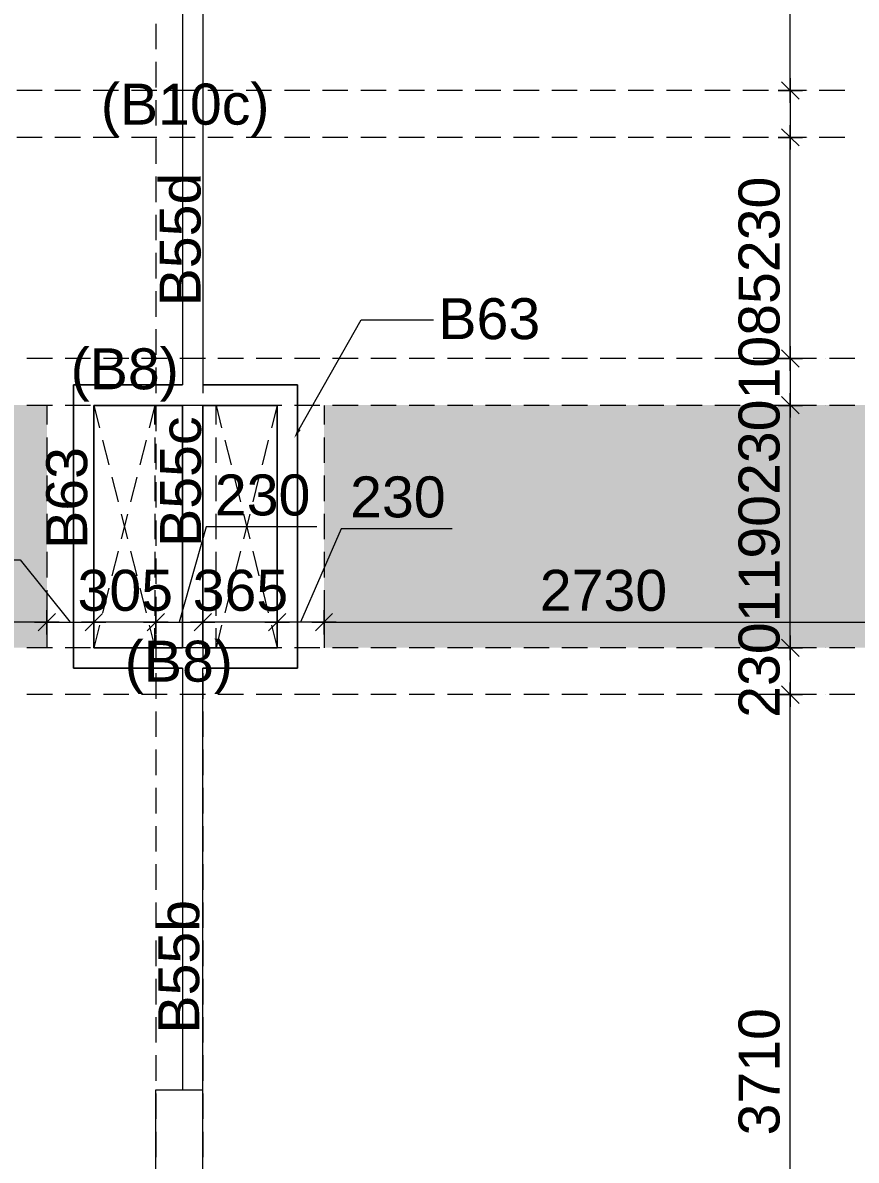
# Model space of a CAD drawing. Header units: millimetres. Extents: x -1303 to 98744, y -1303 to 90097.
# Drawn here: x 21751 to 25840, y 19937 to 25519 of the extents above; entities that cross this region are included whole.
import ezdxf

# ---------------------------------------------------------------- set-up
doc = ezdxf.new("R2010")
doc.units = ezdxf.units.MM
doc.layers.add('PDF_Geometry', color=7, linetype='Continuous')
doc.layers.add('PDF_Text', color=7, linetype='Continuous')
doc.layers.add('PDF_Solid Fills', color=192, linetype='Continuous', true_color=0xc2c0c0c0)
doc.styles.add('PDF ArialMT', font='arial.ttf')

msp = doc.modelspace()

# ---------------------------------------------------------------- hatches: boundary and pattern name
at = {"layer": 'PDF_Solid Fills', "true_color": 0x0000b2}
h = msp.add_hatch(color=33, dxfattribs=at)
h.paths.add_polyline_path([(22404.2843, 31942.72087), (22404.2843, 32112.74047), (19209.26177, 32112.74047), (19209.26177, 30922.67974), (22404.2843, 30922.67974), (22404.2843, 31642.7072), (21409.2932, 31642.7072), (21409.2932, 31942.72087)], flags=0)
h.paths.add_polyline_path([(11529.29261, 29607.70354), (11529.29261, 32397.68983), (12814.30857, 32397.68983), (12814.30857, 29607.70354)], flags=0)
h.paths.add_polyline_path([(12814.30857, 32627.71257), (12814.30857, 34142.75024), (8234.23832, 34142.75024), (8234.23832, 32627.71257)], flags=0)
h.paths.add_polyline_path([(12814.30857, 22167.74491), (12814.30857, 24957.72913), (11529.29261, 24957.72913), (11529.29261, 22167.74491)], flags=0)
h.paths.add_polyline_path([(8234.23832, 21937.72009), (8234.23832, 20422.68242), (12814.30857, 20422.68242), (12814.30857, 21937.72009)], flags=0)
h.paths.add_polyline_path([(21869.25605, 23642.75499), (21869.25605, 22452.69219), (19209.26177, 22452.69219), (19209.26177, 23642.75499)], flags=0)
h.paths.add_polyline_path([(23229.25373, 22452.69219), (23229.25373, 23642.75499), (25959.23687, 23642.75499), (25959.23687, 22452.69219)], flags=0)
h.paths.add_polyline_path([(32354.27376, 21952.6997), (32354.27376, 20422.68242), (36934.25928, 20422.68242), (36934.25928, 21952.6997)], flags=0)
h.paths.add_polyline_path([(33639.29074, 24957.72913), (33639.29074, 22182.72451), (32354.27376, 22182.72451), (32354.27376, 24957.72913)], flags=0)
h.paths.add_polyline_path([(26964.2984, 30922.67974), (26964.2984, 32112.74047), (30159.32092, 32112.74047), (30159.32092, 30922.67974)], flags=0)
h.paths.add_polyline_path([(28349.2614, 32342.68057), (28349.2614, 33242.7154), (27564.23691, 33242.7154), (27564.23691, 32342.68057)], flags=0)
h.paths.add_polyline_path([(40634.2682, 32627.71257), (40634.2682, 34142.75024), (36554.27309, 34142.75024), (36554.27309, 32627.71257)], flags=0)
h.paths.add_polyline_path([(36554.27309, 29607.70354), (36554.27309, 32397.68983), (37839.28802, 32397.68983), (37839.28802, 29607.70354)], flags=0)
h.paths.add_polyline_path([(41994.26382, 34142.75024), (41994.26382, 32627.71257), (46074.25892, 32627.71257), (46074.25892, 34142.75024)], flags=0)
h.paths.add_polyline_path([(46074.25892, 32397.68983), (46074.25892, 29607.70354), (44789.244, 29607.70354), (44789.244, 32397.68983)], flags=0)
h.paths.add_polyline_path([(45694.27273, 20422.68242), (45694.27273, 21952.6997), (50274.26033, 21952.6997), (50274.26033, 20422.68242)], flags=0)
h.paths.add_polyline_path([(48989.24127, 22182.72451), (48989.24127, 24957.72913), (50274.26033, 24957.72913), (50274.26033, 22182.72451)], flags=0)
h.paths.add_polyline_path([(52469.2958, 32112.74047), (52469.2958, 30922.67974), (55664.23361, 30922.67974), (55664.23361, 32112.74047)], flags=0)
h.paths.add_polyline_path([(55064.29717, 32342.68057), (55064.29717, 33242.7154), (54439.30655, 33242.7154), (54439.30655, 32342.68057)], flags=0)
h.paths.add_polyline_path([(63419.27024, 30922.67974), (63419.27024, 32112.74047), (60524.25933, 32112.74047), (60524.25933, 31222.69135), (60224.24978, 31222.69135), (60224.24978, 30922.67974)], flags=0)
h.paths.add_polyline_path([(60819.28118, 23642.75499), (60819.28118, 22452.69219), (63419.27024, 22452.69219), (63419.27024, 23642.75499)], flags=0)
h.paths.add_polyline_path([(56669.29721, 23642.75499), (56669.29721, 22452.69219), (59359.2507, 22452.69219), (59359.2507, 23642.75499)], flags=0)
h.paths.add_polyline_path([(71099.24354, 29607.70354), (71099.24354, 32397.68983), (69814.31126, 32397.68983), (69814.31126, 29607.70354)], flags=0)
h.paths.add_polyline_path([(71099.24354, 22167.74491), (71099.24354, 24957.72913), (69814.31126, 24957.72913), (69814.31126, 22167.74491)], flags=0)
h.paths.add_polyline_path([(69814.31126, 21937.72009), (69814.31126, 20422.68242), (74394.29472, 20422.68242), (74394.29472, 21937.72009)], flags=0)
h.paths.add_polyline_path([(69814.31126, 34142.75024), (69814.31126, 32627.71257), (74394.29472, 32627.71257), (74394.29472, 34142.75024)], flags=0)

# ---------------------------------------------------------------- linework, layer by layer
at = {"layer": 'PDF_Geometry', "color": 9, "lineweight": 0, "true_color": 0xc0c0c0}
for points in [[(20734.03308, 32527.1715), (20734.03308, 31942.38202), (21308.66949, 31942.38202), (21308.66949, 31542.08348), (22534.10689, 31542.08348), (22534.10689, 23742.61629), (21999.24599, 23742.61629), (22534.10689, 23742.61629)], [(25959.06745, 18282.31322), (25959.06745, 28207.6762), (23483.65088, 28207.6762), (23483.65088, 28307.53958), (24958.74568, 28307.53958), (24958.74568, 28607.12763), (25058.60698, 28607.12763), (25058.60698, 28307.53958), (25959.06745, 28307.53958), (25959.06745, 29507.58809), (25058.60698, 29507.58809), (25058.60698, 29207.15292), (24958.74568, 29207.15292), (24958.74568, 29507.58809), (22633.96819, 29507.58809), (22633.96819, 23742.61629)], [(22534.10689, 22352.15319), (21999.24599, 22352.15319), (21999.24599, 23742.61629), (21999.24599, 22352.15319), (22534.10689, 22352.15319), (22534.10689, 20282.11171)], [(22534.10689, 19382.49837), (22534.10689, 18282.31322), (22633.96819, 18282.31322), (22633.96819, 22352.15319), (23098.58608, 22352.15319), (23098.58608, 23742.61629), (22633.96819, 23742.61629), (23098.58608, 23742.61629), (23098.58608, 22352.15319), (22633.96819, 22352.15319)], [(22127.03756, 22562.88013), (22099.10937, 22452.01449), (22534.10689, 22452.01449), (22534.10689, 23641.90787), (22099.10937, 23641.90787), (22127.03756, 23531.88935)], [(22099.10937, 23641.90787), (22099.10937, 22452.01449)], [(22398.69949, 23547.1231), (22398.69949, 23641.90787), (22370.7713, 23531.88935)], [(22970.79452, 22562.88013), (22998.72271, 22452.01449), (22633.96819, 22452.01449), (22633.96819, 23641.90787), (22998.72271, 23641.90787), (22970.79452, 23531.88935)], [(22699.13466, 23547.1231), (22699.13466, 23641.90787), (22726.21573, 23531.88935)], [(22998.72271, 23641.90787), (22998.72271, 22452.01449)], [(22142.27131, 23471.80149), (22172.73673, 23349.93566)], [(22355.53755, 23471.80149), (22325.07005, 23349.93566)], [(22398.69949, 23484.49593), (22398.69949, 23360.0908)], [(22699.13466, 23360.0908), (22699.13466, 23484.49593)], [(22742.29453, 23471.80149), (22772.76202, 23349.93566)], [(22955.56077, 23471.80149), (22925.09535, 23349.93566)], [(22187.97047, 23289.84779), (22218.43797, 23168.82909)], [(22309.83838, 23289.84779), (22279.37089, 23168.82909)], [(22398.69949, 23297.4657), (22398.69949, 23172.21344)], [(22699.13466, 23172.21344), (22699.13466, 23297.4657)], [(22787.99577, 23289.84779), (22818.46119, 23168.82909)], [(22909.8616, 23289.84779), (22879.39411, 23168.82909)], [(22233.67172, 23107.8941), (22264.13714, 22986.87539)], [(22264.13714, 23107.8941), (22233.67172, 22986.87539)], [(22398.69949, 23109.58835), (22398.69949, 22985.18114)], [(22699.13466, 22985.18114), (22699.13466, 23109.58835)], [(22864.16243, 23107.8941), (22833.69494, 22986.87539)], [(22833.69494, 23107.8941), (22864.16243, 22986.87539)], [(22218.43797, 22925.9404), (22187.97047, 22804.92169)], [(22279.37089, 22925.9404), (22309.83838, 22804.92169)], [(22398.69949, 22922.55605), (22398.69949, 22797.30378)], [(22699.13466, 22797.30378), (22699.13466, 22922.55605)], [(22818.46119, 22925.9404), (22787.99577, 22804.92169)], [(22879.39411, 22925.9404), (22909.8616, 22804.92169)], [(22172.73673, 22743.9867), (22142.27131, 22622.968)], [(22325.07005, 22743.9867), (22355.53755, 22622.968)], [(22398.69949, 22734.67869), (22398.69949, 22609.42643)], [(22699.13466, 22609.42643), (22699.13466, 22734.67869)], [(22772.76202, 22743.9867), (22742.29453, 22622.968)], [(22925.09535, 22743.9867), (22955.56077, 22622.968)], [(22370.7713, 22562.88013), (22398.69949, 22452.01449), (22398.69949, 22547.64639)], [(22726.21573, 22562.88013), (22699.13466, 22452.01449), (22699.13466, 22547.64639)], [(22633.96819, 19382.49837), (22403.77602, 19382.49837), (22403.77602, 20282.11171), (22633.96819, 20282.11171)]]:
    msp.add_lwpolyline(points, dxfattribs=at)
at = {"layer": 'PDF_Geometry', "color": 122, "lineweight": 0, "true_color": 0x00b88a}
for points in [[(25516.45409, 25227.02118), (25516.45409, 25207.55595), (25516.45409, 29356.94694), (25516.45409, 29337.48171)], [(25516.45409, 25187.24567), (25516.45409, 24957.05143)], [(25516.45409, 23911.87555), (25516.45409, 23892.41239), (25516.45409, 24937.58828), (25516.45409, 24917.27592)], [(25516.45409, 23872.10004), (25516.45409, 23641.90787)], [(25516.45409, 22492.63713), (25516.45409, 22472.32685), (25516.45409, 23622.44264), (25516.45409, 23602.13236)], [(23194.21797, 23046.11613), (22650.04906, 23046.11613), (22518.87314, 22578.11388)], [(23857.71342, 23035.95892), (23313.5445, 23035.95892), (23113.81983, 22578.11388)], [(21194.41949, 22884.47271), (21738.5884, 22884.47271), (21984.01432, 22578.11388)], [(21848.60692, 22578.11388), (19228.47286, 22578.11388), (19248.78314, 22578.11388)], [(21889.22748, 22578.11388), (22078.79909, 22578.11388), (22058.48673, 22578.11388)], [(22403.77602, 22578.11388), (22099.10937, 22578.11388)], [(22443.55153, 22578.11388), (22424.08838, 22578.11388), (22613.65791, 22578.11388), (22594.19268, 22578.11388)], [(22998.72271, 22578.11388), (22633.96819, 22578.11388)], [(23208.6046, 22578.11388), (23019.03299, 22578.11388), (23038.49822, 22578.11388)], [(23249.22723, 22578.11388), (25938.7551, 22578.11388), (25918.44481, 22578.11388)], [(25516.45409, 22452.01449), (25516.45409, 22222.66945)], [(25516.45409, 18552.28298), (25516.45409, 18531.97062), (25516.45409, 22202.3571), (25516.45409, 22182.04682)]]:
    msp.add_lwpolyline(points, dxfattribs=at)
at = {"layer": 'PDF_Geometry', "color": 157, "lineweight": 0, "true_color": 0x3f5f7f}
for points in [[(22403.77602, 25514.76191), (22403.77602, 25389.50965)], [(22633.96819, 25514.76191), (22633.96819, 25389.50965)], [(22403.77602, 25326.88456), (22403.77602, 25202.47735)], [(22633.96819, 25326.88456), (22633.96819, 25202.47735)], [(21846.06761, 25187.24567), (21721.66248, 25187.24567)], [(22033.94497, 25187.24567), (21908.69271, 25187.24567)], [(22220.97727, 25187.24567), (22096.57006, 25187.24567)], [(22408.85463, 25187.24567), (22283.60237, 25187.24567)], [(22596.73198, 25187.24567), (22471.47972, 25187.24567)], [(22783.76429, 25187.24567), (22658.51203, 25187.24567)], [(22971.64164, 25187.24567), (22846.38938, 25187.24567)], [(23158.67187, 25187.24567), (23034.26674, 25187.24567)], [(23346.5513, 25187.24567), (23221.29904, 25187.24567)], [(23533.58153, 25187.24567), (23409.1764, 25187.24567)], [(23721.45889, 25187.24567), (23596.2087, 25187.24567)], [(23908.49119, 25187.24567), (23784.08606, 25187.24567)], [(24096.36855, 25187.24567), (23971.11629, 25187.24567)], [(24284.2459, 25187.24567), (24158.99571, 25187.24567)], [(24471.27821, 25187.24567), (24346.02594, 25187.24567)], [(24659.15556, 25187.24567), (24533.9033, 25187.24567)], [(24846.18786, 25187.24567), (24720.9356, 25187.24567)], [(25034.06522, 25187.24567), (24908.81296, 25187.24567)], [(25221.09752, 25187.24567), (25096.69031, 25187.24567)], [(25408.97488, 25187.24567), (25283.72262, 25187.24567)], [(25596.00511, 25187.24567), (25471.59997, 25187.24567)], [(25783.88454, 25187.24567), (25658.63228, 25187.24567)], [(22403.77602, 25139.85225), (22403.77602, 25014.59999)], [(22633.96819, 25139.85225), (22633.96819, 25014.59999)], [(21846.06761, 24957.05143), (21721.66248, 24957.05143)], [(22033.94497, 24957.05143), (21908.69271, 24957.05143)], [(22220.97727, 24957.05143), (22096.57006, 24957.05143)], [(22408.85463, 24957.05143), (22283.60237, 24957.05143)], [(22596.73198, 24957.05143), (22471.47972, 24957.05143)], [(22783.76429, 24957.05143), (22658.51203, 24957.05143)], [(22971.64164, 24957.05143), (22846.38938, 24957.05143)], [(23158.67187, 24957.05143), (23034.26674, 24957.05143)], [(23346.5513, 24957.05143), (23221.29904, 24957.05143)], [(23533.58153, 24957.05143), (23409.1764, 24957.05143)], [(23721.45889, 24957.05143), (23596.2087, 24957.05143)], [(23908.49119, 24957.05143), (23784.08606, 24957.05143)], [(24096.36855, 24957.05143), (23971.11629, 24957.05143)], [(24284.2459, 24957.05143), (24158.99571, 24957.05143)], [(24471.27821, 24957.05143), (24346.02594, 24957.05143)], [(24659.15556, 24957.05143), (24533.9033, 24957.05143)], [(24846.18786, 24957.05143), (24720.9356, 24957.05143)], [(25034.06522, 24957.05143), (24908.81296, 24957.05143)], [(25221.09752, 24957.05143), (25096.69031, 24957.05143)], [(25408.97488, 24957.05143), (25283.72262, 24957.05143)], [(25596.00511, 24957.05143), (25471.59997, 24957.05143)], [(25783.88454, 24957.05143), (25658.63228, 24957.05143)], [(22403.77602, 24951.9749), (22403.77602, 24827.56976)], [(22633.96819, 24951.9749), (22633.96819, 24827.56976)], [(22403.77602, 24764.94259), (22403.77602, 24639.69033)], [(22633.96819, 24764.94259), (22633.96819, 24639.69033)], [(22403.77602, 24577.06524), (22403.77602, 24452.6601)], [(22633.96819, 24577.06524), (22633.96819, 24452.6601)], [(22403.77602, 24390.03293), (22403.77602, 24264.78275)], [(22633.96819, 24390.03293), (22633.96819, 24264.78275)], [(22403.77602, 24202.15558), (22403.77602, 24076.90332)], [(22633.96819, 24202.15558), (22633.96819, 24076.90332)], [(22403.77602, 24015.12535), (22403.77602, 23889.87309)], [(22633.96819, 24015.12535), (22633.96819, 23889.87309)], [(21895.99826, 23872.10004), (21771.59313, 23872.10004)], [(22083.87562, 23872.10004), (21958.62543, 23872.10004)], [(22271.75505, 23872.10004), (22146.50279, 23872.10004)], [(22458.78528, 23872.10004), (22333.53302, 23872.10004)], [(22646.66263, 23872.10004), (22521.41245, 23872.10004)], [(22833.69494, 23872.10004), (22708.44268, 23872.10004)], [(23021.57229, 23872.10004), (22896.32003, 23872.10004)], [(23208.6046, 23872.10004), (23084.19946, 23872.10004)], [(23396.48195, 23872.10004), (23271.22969, 23872.10004)], [(23583.51426, 23872.10004), (23459.10705, 23872.10004)], [(23771.39161, 23872.10004), (23646.13935, 23872.10004)], [(23959.26897, 23872.10004), (23834.01671, 23872.10004)], [(24146.30127, 23872.10004), (24021.04901, 23872.10004)], [(24334.17863, 23872.10004), (24208.92636, 23872.10004)], [(24521.20886, 23872.10004), (24395.95867, 23872.10004)], [(24709.08828, 23872.10004), (24583.83602, 23872.10004)], [(24896.11851, 23872.10004), (24771.71338, 23872.10004)], [(25083.99587, 23872.10004), (24958.74568, 23872.10004)], [(25271.02817, 23872.10004), (25146.62304, 23872.10004)], [(25458.90553, 23872.10004), (25333.65327, 23872.10004)], [(25645.93783, 23872.10004), (25521.5327, 23872.10004)], [(25833.81519, 23872.10004), (25708.56293, 23872.10004)], [(22403.77602, 23827.24592), (22403.77602, 23701.99573)], [(22633.96819, 23827.24592), (22633.96819, 23701.99573)], [(21895.99826, 23641.90787), (21771.59313, 23641.90787)], [(21868.9172, 23641.90787), (21868.9172, 23547.1231)], [(22083.87562, 23641.90787), (21958.62543, 23641.90787)], [(22099.10937, 23641.90787), (22099.10937, 23547.1231)], [(22271.75505, 23641.90787), (22146.50279, 23641.90787)], [(22458.78528, 23641.90787), (22333.53302, 23641.90787)], [(22403.77602, 23639.36856), (22403.77602, 23514.96343)], [(22646.66263, 23641.90787), (22521.41245, 23641.90787)], [(22633.96819, 23639.36856), (22633.96819, 23514.96343)], [(22833.69494, 23641.90787), (22708.44268, 23641.90787)], [(23021.57229, 23641.90787), (22896.32003, 23641.90787)], [(22998.72271, 23641.90787), (22998.72271, 23547.1231)], [(23208.6046, 23641.90787), (23084.19946, 23641.90787)], [(23228.91488, 23641.90787), (23228.91488, 23547.1231)], [(23396.48195, 23641.90787), (23271.22969, 23641.90787)], [(23583.51426, 23641.90787), (23459.10705, 23641.90787)], [(23771.39161, 23641.90787), (23646.13935, 23641.90787)], [(23959.26897, 23641.90787), (23834.01671, 23641.90787)], [(24146.30127, 23641.90787), (24021.04901, 23641.90787)], [(24334.17863, 23641.90787), (24208.92636, 23641.90787)], [(24521.20886, 23641.90787), (24395.95867, 23641.90787)], [(24709.08828, 23641.90787), (24583.83602, 23641.90787)], [(24896.11851, 23641.90787), (24771.71338, 23641.90787)], [(25083.99587, 23641.90787), (24958.74568, 23641.90787)], [(25271.02817, 23641.90787), (25146.62304, 23641.90787)], [(25458.90553, 23641.90787), (25333.65327, 23641.90787)], [(25645.93783, 23641.90787), (25521.5327, 23641.90787)], [(25833.81519, 23641.90787), (25708.56293, 23641.90787)], [(21868.9172, 23484.49593), (21868.9172, 23360.0908)], [(22099.10937, 23484.49593), (22099.10937, 23360.0908)], [(22403.77602, 23452.33833), (22403.77602, 23327.08607)], [(22633.96819, 23452.33833), (22633.96819, 23327.08607)], [(22998.72271, 23484.49593), (22998.72271, 23360.0908)], [(23228.91488, 23484.49593), (23228.91488, 23360.0908)], [(21868.9172, 23297.4657), (21868.9172, 23172.21344)], [(22099.10937, 23297.4657), (22099.10937, 23172.21344)], [(22998.72271, 23297.4657), (22998.72271, 23172.21344)], [(23228.91488, 23297.4657), (23228.91488, 23172.21344)], [(22403.77602, 23264.45891), (22403.77602, 23140.05377)], [(22633.96819, 23264.45891), (22633.96819, 23140.05377)], [(21868.9172, 23109.58835), (21868.9172, 22985.18114)], [(22099.10937, 23109.58835), (22099.10937, 22985.18114)], [(22403.77602, 23077.42868), (22403.77602, 22952.17641)], [(22633.96819, 23077.42868), (22633.96819, 22952.17641)], [(22998.72271, 23109.58835), (22998.72271, 22985.18114)], [(23228.91488, 23109.58835), (23228.91488, 22985.18114)], [(21868.9172, 22922.55605), (21868.9172, 22797.30378)], [(22099.10937, 22922.55605), (22099.10937, 22797.30378)], [(22403.77602, 22889.55132), (22403.77602, 22765.14411)], [(22633.96819, 22889.55132), (22633.96819, 22765.14411)], [(22998.72271, 22922.55605), (22998.72271, 22797.30378)], [(23228.91488, 22922.55605), (23228.91488, 22797.30378)], [(21868.9172, 22734.67869), (21868.9172, 22609.42643)], [(22099.10937, 22734.67869), (22099.10937, 22609.42643)], [(22998.72271, 22734.67869), (22998.72271, 22609.42643)], [(23228.91488, 22734.67869), (23228.91488, 22609.42643)], [(22403.77602, 22702.51902), (22403.77602, 22577.26676)], [(22633.96819, 22702.51902), (22633.96819, 22577.26676)], [(21868.9172, 22547.64639), (21868.9172, 22452.01449)], [(22099.10937, 22547.64639), (22099.10937, 22452.01449)], [(22403.77602, 22514.64166), (22403.77602, 22389.3894)], [(22633.96819, 22514.64166), (22633.96819, 22389.3894)], [(22998.72271, 22547.64639), (22998.72271, 22452.01449)], [(23228.91488, 22547.64639), (23228.91488, 22452.01449)], [(21895.99826, 22452.01449), (21771.59313, 22452.01449)], [(22083.87562, 22452.01449), (21958.62543, 22452.01449)], [(22271.75505, 22452.01449), (22146.50279, 22452.01449)], [(22458.78528, 22452.01449), (22333.53302, 22452.01449)], [(22646.66263, 22452.01449), (22521.41245, 22452.01449)], [(22833.69494, 22452.01449), (22708.44268, 22452.01449)], [(23021.57229, 22452.01449), (22896.32003, 22452.01449)], [(23208.6046, 22452.01449), (23084.19946, 22452.01449)], [(23396.48195, 22452.01449), (23271.22969, 22452.01449)], [(23583.51426, 22452.01449), (23459.10705, 22452.01449)], [(23771.39161, 22452.01449), (23646.13935, 22452.01449)], [(23959.26897, 22452.01449), (23834.01671, 22452.01449)], [(24146.30127, 22452.01449), (24021.04901, 22452.01449)], [(24334.17863, 22452.01449), (24208.92636, 22452.01449)], [(24521.20886, 22452.01449), (24395.95867, 22452.01449)], [(24709.08828, 22452.01449), (24583.83602, 22452.01449)], [(24896.11851, 22452.01449), (24771.71338, 22452.01449)], [(25083.99587, 22452.01449), (24958.74568, 22452.01449)], [(25271.02817, 22452.01449), (25146.62304, 22452.01449)], [(25458.90553, 22452.01449), (25333.65327, 22452.01449)], [(25645.93783, 22452.01449), (25521.5327, 22452.01449)], [(25833.81519, 22452.01449), (25708.56293, 22452.01449)], [(22403.77602, 22327.60936), (22403.77602, 22202.3571)], [(22633.96819, 22327.60936), (22633.96819, 22202.3571)], [(21895.99826, 22222.66945), (21771.59313, 22222.66945)], [(22083.87562, 22222.66945), (21958.62543, 22222.66945)], [(22271.75505, 22222.66945), (22146.50279, 22222.66945)], [(22458.78528, 22222.66945), (22333.53302, 22222.66945)], [(22646.66263, 22222.66945), (22521.41245, 22222.66945)], [(22833.69494, 22222.66945), (22708.44268, 22222.66945)], [(23021.57229, 22222.66945), (22896.32003, 22222.66945)], [(23208.6046, 22222.66945), (23084.19946, 22222.66945)], [(23396.48195, 22222.66945), (23271.22969, 22222.66945)], [(23583.51426, 22222.66945), (23459.10705, 22222.66945)], [(23771.39161, 22222.66945), (23646.13935, 22222.66945)], [(23959.26897, 22222.66945), (23834.01671, 22222.66945)], [(24146.30127, 22222.66945), (24021.04901, 22222.66945)], [(24334.17863, 22222.66945), (24208.92636, 22222.66945)], [(24521.20886, 22222.66945), (24395.95867, 22222.66945)], [(24709.08828, 22222.66945), (24583.83602, 22222.66945)], [(24896.11851, 22222.66945), (24771.71338, 22222.66945)], [(25083.99587, 22222.66945), (24958.74568, 22222.66945)], [(25271.02817, 22222.66945), (25146.62304, 22222.66945)], [(25458.90553, 22222.66945), (25333.65327, 22222.66945)], [(25645.93783, 22222.66945), (25521.5327, 22222.66945)], [(25833.81519, 22222.66945), (25708.56293, 22222.66945)], [(22403.77602, 22139.732), (22403.77602, 22014.47974)], [(22633.96819, 22139.732), (22633.96819, 22014.47974)], [(22403.77602, 21952.6997), (22403.77602, 21827.44951)], [(22633.96819, 21952.6997), (22633.96819, 21827.44951)], [(22403.77602, 21764.82234), (22403.77602, 21639.57008)], [(22633.96819, 21764.82234), (22633.96819, 21639.57008)], [(22403.77602, 21576.94499), (22403.77602, 21452.53985)], [(22633.96819, 21576.94499), (22633.96819, 21452.53985)], [(22403.77602, 21389.91268), (22403.77602, 21264.6625)], [(22633.96819, 21389.91268), (22633.96819, 21264.6625)], [(22403.77602, 21202.03533), (22403.77602, 21077.63019)], [(22633.96819, 21202.03533), (22633.96819, 21077.63019)], [(22403.77602, 21015.0051), (22403.77602, 20889.75284)], [(22633.96819, 21015.0051), (22633.96819, 20889.75284)], [(22403.77602, 20827.12567), (22403.77602, 20701.87548)], [(22633.96819, 20827.12567), (22633.96819, 20701.87548)], [(22403.77602, 20640.09544), (22403.77602, 20514.84318)], [(22633.96819, 20640.09544), (22633.96819, 20514.84318)], [(22403.77602, 20452.21808), (22403.77602, 20326.96582)], [(22633.96819, 20452.21808), (22633.96819, 20326.96582)], [(22403.77602, 20265.18578), (22403.77602, 20139.93352)], [(22633.96819, 20265.18578), (22633.96819, 20139.93352)], [(22403.77602, 20077.30843), (22403.77602, 19952.05616)], [(22633.96819, 20077.30843), (22633.96819, 19952.05616)]]:
    msp.add_lwpolyline(points, dxfattribs=at)
at = {"layer": 'PDF_Geometry', "color": 122, "lineweight": 0, "true_color": 0x00b88a}
for points in [[(25516.45409, 25127.15781), (25516.45409, 25247.33146)], [(25457.21335, 25187.24567), (25576.54195, 25187.24567)], [(25559.61603, 25144.93086), (25474.13928, 25229.56049)], [(25516.45409, 25017.13929), (25516.45409, 24896.96564)], [(25576.54195, 24957.05143), (25457.21335, 24957.05143)], [(25474.13928, 24999.36624), (25559.61603, 24914.73662)], [(25559.61603, 23829.78522), (25474.13928, 23914.41485)], [(25516.45409, 23812.01425), (25516.45409, 23932.1879)], [(25457.21335, 23872.10004), (25576.54195, 23872.10004)], [(25474.13928, 23685.06981), (25559.61603, 23599.59306)], [(25516.45409, 23701.99573), (25516.45409, 23582.66713)], [(25576.54195, 23641.90787), (25457.21335, 23641.90787)], [(21911.23201, 22620.42869), (21826.60239, 22534.95194)], [(21868.9172, 22518.02602), (21868.9172, 22637.35462)], [(22141.42418, 22620.42869), (22056.79455, 22534.95194)], [(22099.10937, 22518.02602), (22099.10937, 22637.35462)], [(22361.46121, 22534.95194), (22446.09083, 22620.42869)], [(22403.77602, 22637.35462), (22403.77602, 22518.02602)], [(22676.283, 22620.42869), (22591.65338, 22534.95194)], [(22633.96819, 22518.02602), (22633.96819, 22637.35462)], [(22956.4079, 22534.95194), (23041.03752, 22620.42869)], [(22998.72271, 22637.35462), (22998.72271, 22518.02602)], [(23271.22969, 22620.42869), (23186.60006, 22534.95194)], [(23228.91488, 22518.02602), (23228.91488, 22637.35462)], [(21929.00506, 22578.11388), (21808.82933, 22578.11388)], [(22159.19723, 22578.11388), (22039.02358, 22578.11388)], [(22343.69023, 22578.11388), (22463.86389, 22578.11388)], [(22694.05605, 22578.11388), (22573.8824, 22578.11388)], [(22938.63484, 22578.11388), (23058.81057, 22578.11388)], [(23289.00274, 22578.11388), (23168.82909, 22578.11388)], [(25516.45409, 22391.9287), (25516.45409, 22512.10236)], [(25457.21335, 22452.01449), (25576.54195, 22452.01449)], [(25559.61603, 22409.69968), (25474.13928, 22494.32931)], [(25516.45409, 22281.91019), (25516.45409, 22162.58159)], [(25576.54195, 22222.66945), (25457.21335, 22222.66945)], [(25474.13928, 22264.98426), (25559.61603, 22179.50751)]]:
    msp.add_lwpolyline(points, close=True, dxfattribs=at)
at = {"layer": 'PDF_Geometry', "lineweight": 0}
for points in [[(25516.45409, 25187.24567), (25516.45409, 25187.24567)], [(25516.45409, 25187.24567), (25516.45409, 25187.24567)], [(25602.77589, 25187.24567), (25602.77589, 25187.24567)], [(25602.77589, 25187.24567), (25602.77589, 25187.24567)], [(25689.0977, 25187.24567), (25689.0977, 25187.24567)], [(25689.0977, 25187.24567), (25689.0977, 25187.24567)], [(25516.45409, 24957.05143), (25516.45409, 24957.05143)], [(25516.45409, 24957.05143), (25516.45409, 24957.05143)], [(25602.77589, 24957.05143), (25602.77589, 24957.05143)], [(25602.77589, 24957.05143), (25602.77589, 24957.05143)], [(25689.0977, 24957.05143), (25689.0977, 24957.05143)], [(25689.0977, 24957.05143), (25689.0977, 24957.05143)], [(25516.45409, 23872.10004), (25516.45409, 23872.10004)], [(25516.45409, 23872.10004), (25516.45409, 23872.10004)], [(25602.77589, 23872.10004), (25602.77589, 23872.10004)], [(25602.77589, 23872.10004), (25602.77589, 23872.10004)], [(25689.0977, 23872.10004), (25689.0977, 23872.10004)], [(25689.0977, 23872.10004), (25689.0977, 23872.10004)], [(25516.45409, 23641.90787), (25516.45409, 23641.90787)], [(25516.45409, 23641.90787), (25516.45409, 23641.90787)], [(25602.77589, 23641.90787), (25602.77589, 23641.90787)], [(25602.77589, 23641.90787), (25602.77589, 23641.90787)], [(25689.0977, 23641.90787), (25689.0977, 23641.90787)], [(25689.0977, 23641.90787), (25689.0977, 23641.90787)], [(21868.9172, 22578.11388), (21868.9172, 22578.11388)], [(21868.9172, 22578.11388), (21868.9172, 22578.11388)], [(22099.10937, 22578.11388), (22099.10937, 22578.11388)], [(22099.10937, 22578.11388), (22099.10937, 22578.11388)], [(22403.77602, 22578.11388), (22403.77602, 22578.11388)], [(22403.77602, 22578.11388), (22403.77602, 22578.11388)], [(22633.96819, 22578.11388), (22633.96819, 22578.11388)], [(22633.96819, 22578.11388), (22633.96819, 22578.11388)], [(22998.72271, 22578.11388), (22998.72271, 22578.11388)], [(22998.72271, 22578.11388), (22998.72271, 22578.11388)], [(23228.91488, 22578.11388), (23228.91488, 22578.11388)], [(23228.91488, 22578.11388), (23228.91488, 22578.11388)], [(21868.9172, 22514.64166), (21868.9172, 22514.64166)], [(21868.9172, 22514.64166), (21868.9172, 22514.64166)], [(22099.10937, 22514.64166), (22099.10937, 22514.64166)], [(22099.10937, 22514.64166), (22099.10937, 22514.64166)], [(22403.77602, 22514.64166), (22403.77602, 22514.64166)], [(22403.77602, 22514.64166), (22403.77602, 22514.64166)], [(22633.96819, 22514.64166), (22633.96819, 22514.64166)], [(22633.96819, 22514.64166), (22633.96819, 22514.64166)], [(22998.72271, 22514.64166), (22998.72271, 22514.64166)], [(22998.72271, 22514.64166), (22998.72271, 22514.64166)], [(23228.91488, 22514.64166), (23228.91488, 22514.64166)], [(23228.91488, 22514.64166), (23228.91488, 22514.64166)], [(21868.9172, 22452.01449), (21868.9172, 22452.01449)], [(21868.9172, 22452.01449), (21868.9172, 22452.01449)], [(22099.10937, 22452.01449), (22099.10937, 22452.01449)], [(22099.10937, 22452.01449), (22099.10937, 22452.01449)], [(22403.77602, 22452.01449), (22403.77602, 22452.01449)], [(22403.77602, 22452.01449), (22403.77602, 22452.01449)], [(22633.96819, 22452.01449), (22633.96819, 22452.01449)], [(22633.96819, 22452.01449), (22633.96819, 22452.01449)], [(22998.72271, 22452.01449), (22998.72271, 22452.01449)], [(22998.72271, 22452.01449), (22998.72271, 22452.01449)], [(23228.91488, 22452.01449), (23228.91488, 22452.01449)], [(23228.91488, 22452.01449), (23228.91488, 22452.01449)], [(25516.45409, 22452.01449), (25516.45409, 22452.01449)], [(25516.45409, 22452.01449), (25516.45409, 22452.01449)], [(25602.77589, 22452.01449), (25602.77589, 22452.01449)], [(25602.77589, 22452.01449), (25602.77589, 22452.01449)], [(25689.0977, 22452.01449), (25689.0977, 22452.01449)], [(25689.0977, 22452.01449), (25689.0977, 22452.01449)], [(25516.45409, 22222.66945), (25516.45409, 22222.66945)], [(25516.45409, 22222.66945), (25516.45409, 22222.66945)], [(25602.77589, 22222.66945), (25602.77589, 22222.66945)], [(25602.77589, 22222.66945), (25602.77589, 22222.66945)], [(25689.0977, 22222.66945), (25689.0977, 22222.66945)], [(25689.0977, 22222.66945), (25689.0977, 22222.66945)]]:
    msp.add_lwpolyline(points, dxfattribs=at)
at = {"layer": 'PDF_Geometry', "color": 6, "lineweight": 0}
msp.add_lwpolyline([(23107.04905, 23524.27352), (23410.86857, 24060.82452), (23765.46795, 24060.82452)], dxfattribs=at)
at = {"layer": 'PDF_Geometry', "color": 9, "lineweight": 0, "true_color": 0xc0c0c0}
for points in [[(22099.10937, 23641.90787), (22534.10689, 23641.90787), (22534.10689, 22452.01449), (22099.10937, 22452.01449)], [(22998.72271, 23641.90787), (22633.96819, 23641.90787), (22633.96819, 22452.01449), (22998.72271, 22452.01449)]]:
    msp.add_lwpolyline(points, close=True, dxfattribs=at)
at = {"layer": 'PDF_Solid Fills', "color": 6}
msp.add_solid([(23114.66488, 23520.80237), (23082.75935, 23481.45043), (23100.10883, 23529.0112)], dxfattribs=at)

# ---------------------------------------------------------------- texts
at = {"layer": 'PDF_Text', "color": 6, "char_height": 201.084641, "attachment_point": 4, "style": 'PDF ArialMT'}
for s, insert in [('(B10c)', (22133.953, 25089.7191)), ('B63', (23789.9473, 24065.79102)), ('(B8)', (21985.88989, 23790.8954)), ('(B8)', (22251.20549, 22356.05949))]:
    msp.add_mtext(s, dxfattribs=dict(at, insert=insert))
at = {"layer": 'PDF_Text', "color": 6, "char_height": 201.084641, "attachment_point": 4, "rotation": 90, "style": 'PDF ArialMT'}
for s, insert in [('B55d', (22524.25226, 24127.34874)), ('B55c', (22526.46486, 22947.14427)), ('B63', (21967.95668, 22937.28659)), ('B55b', (22517.56497, 20558.62158))]:
    msp.add_mtext(s, dxfattribs=dict(at, insert=insert))
at = {"layer": 'PDF_Text', "char_height": 201.084641, "attachment_point": 4, "rotation": 90, "style": 'PDF ArialMT'}
for s, insert in [('23011902301085230', (25364.72557, 22108.4651)), ('3710', (25364.72557, 20058.98178))]:
    msp.add_mtext(s, dxfattribs=dict(at, insert=insert))
at = {"layer": 'PDF_Text', "char_height": 201.084641, "attachment_point": 4, "style": 'PDF ArialMT'}
for s, insert in [('230', (22693.42327, 23200.78025)), ('230', (23357.00391, 23191.11628)), ('305', (22019.62767, 22732.75603)), ('365', (22584.6488, 22732.75603)), ('2730', (24287.5187, 22732.75603))]:
    msp.add_mtext(s, dxfattribs=dict(at, insert=insert))

doc.saveas('drawing.dxf')
